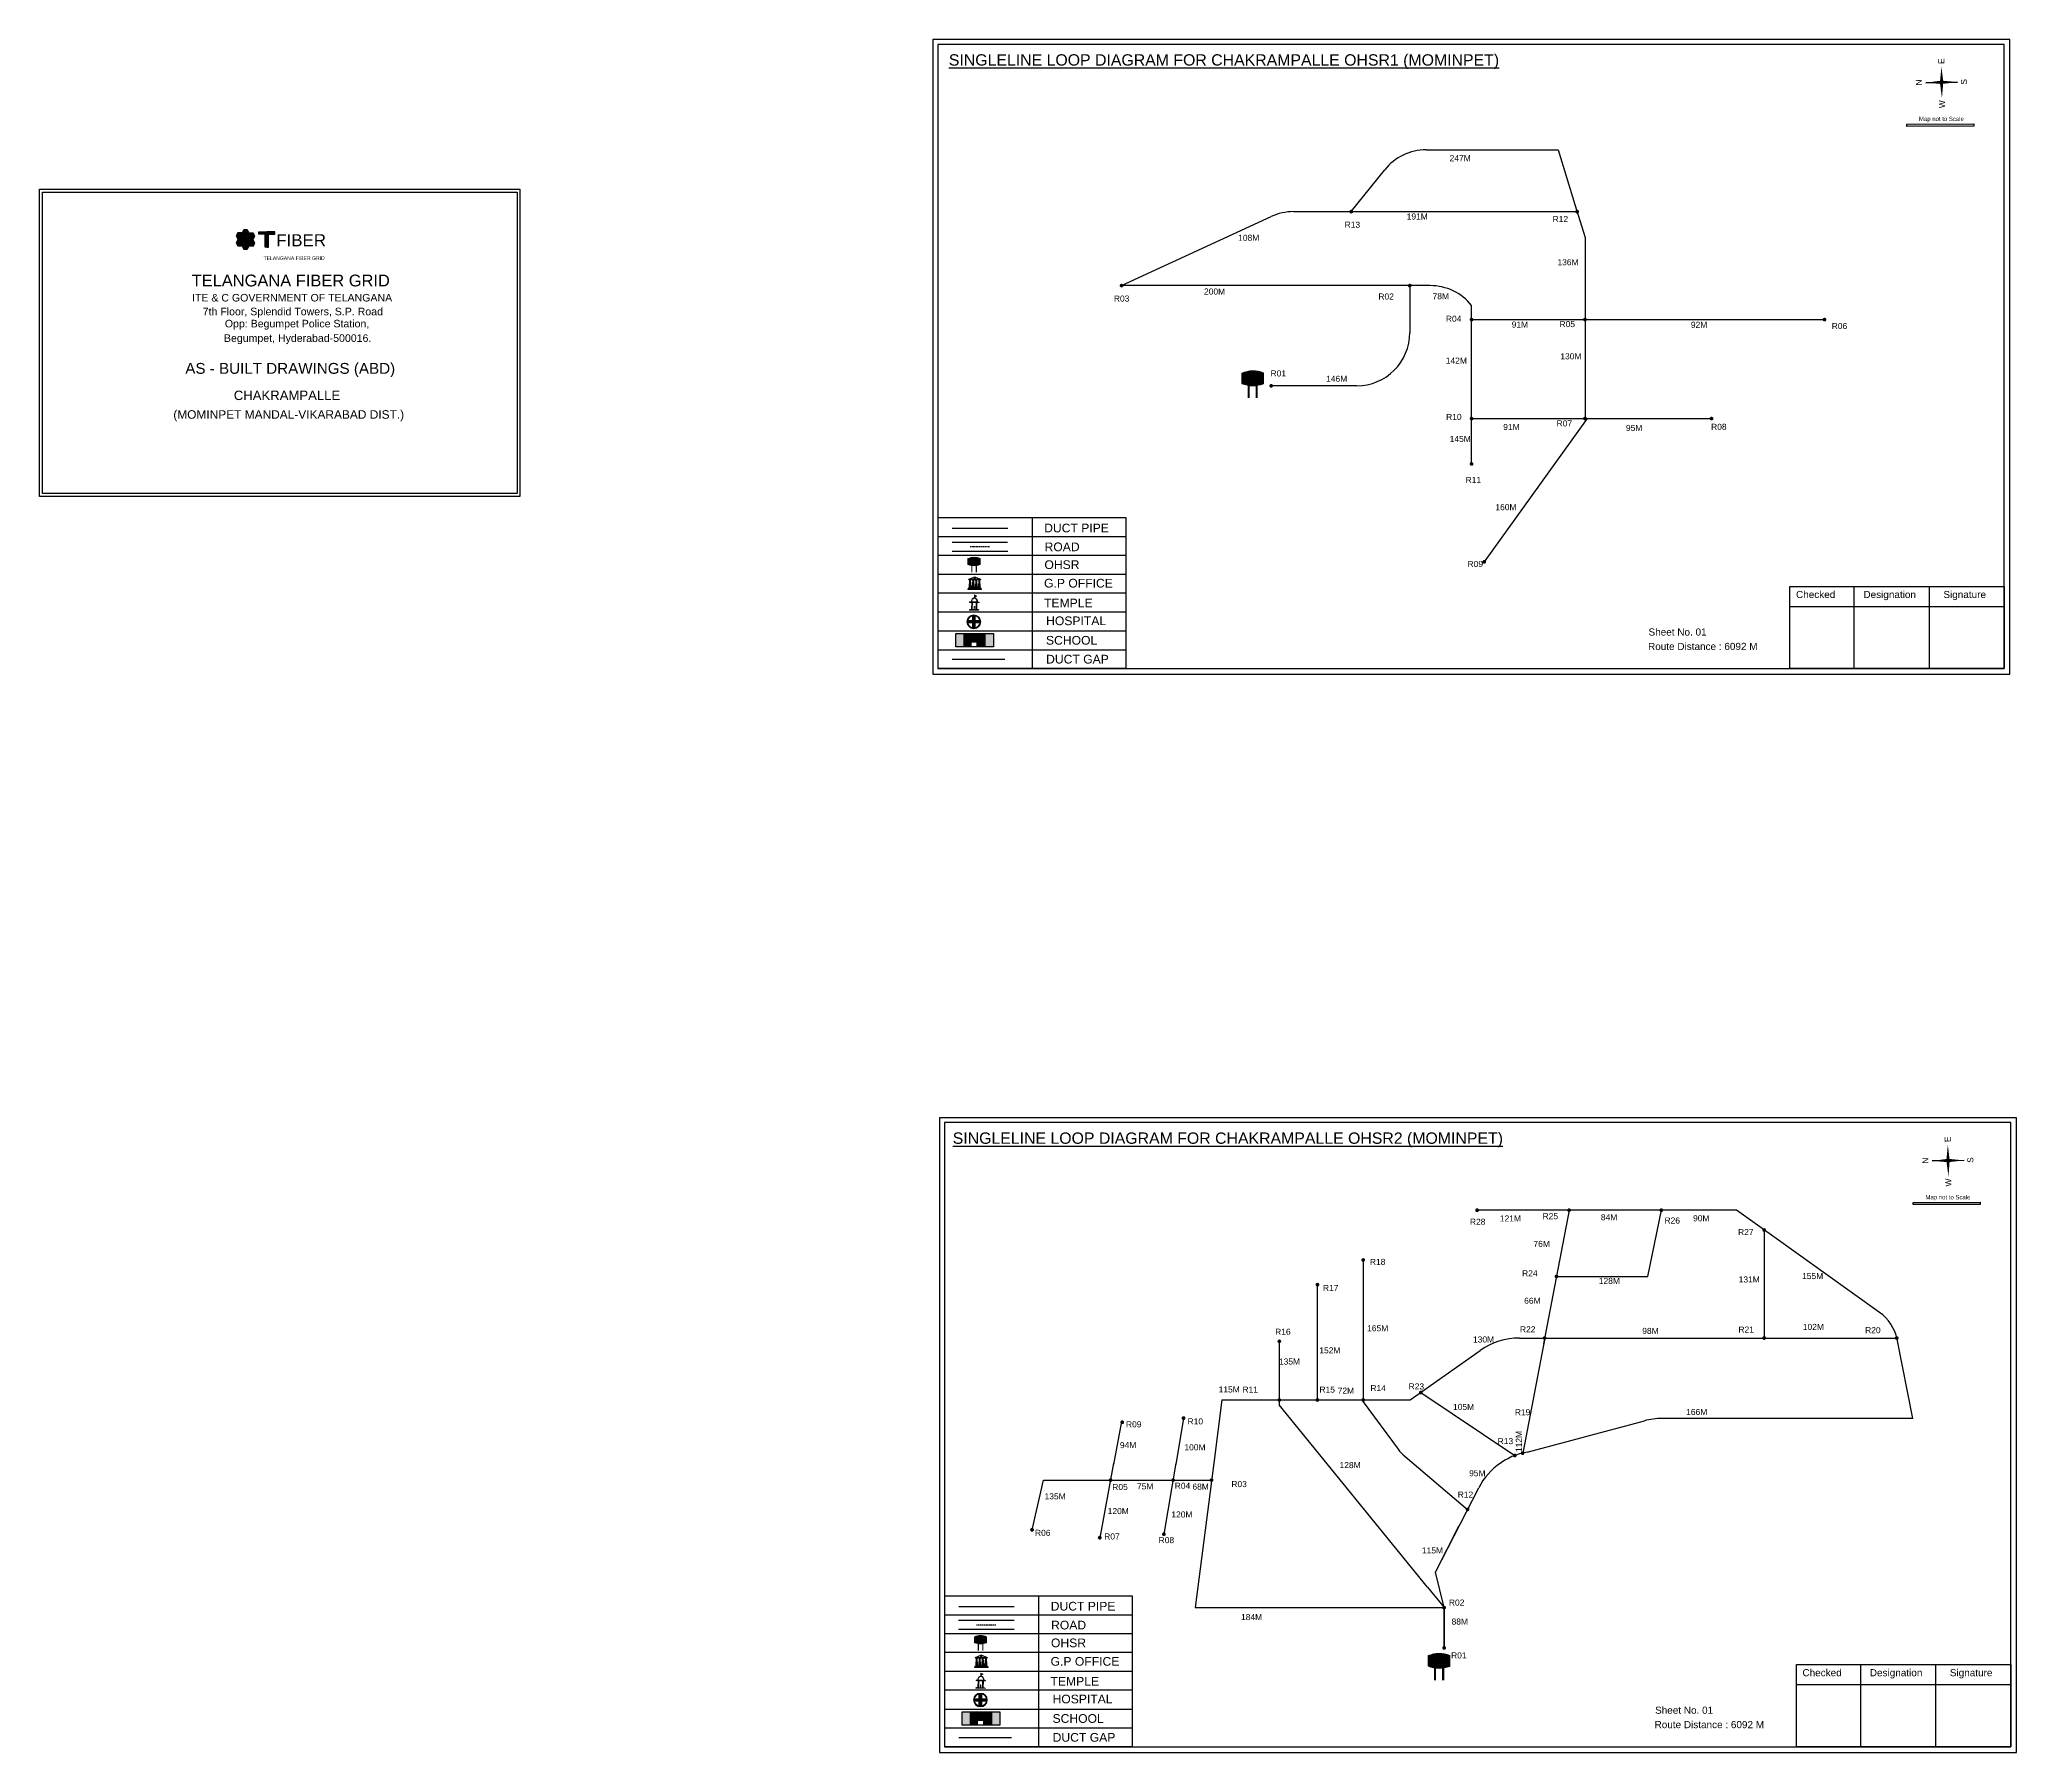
# Model space of a CAD drawing. Header units: inches. Extents: x 664 to 10563, y 382 to 1817.
# Drawn here: x 664 to 2298, y 401 to 1817 of the extents above; entities that cross this region are included whole.
import ezdxf
from ezdxf.enums import TextEntityAlignment as Align

# ---------------------------------------------------------------- set-up
doc = ezdxf.new("R2010")
doc.units = ezdxf.units.IN
doc.header["$MEASUREMENT"] = 0
doc.linetypes.add('DASHEDX2', pattern=[1.5, 1, -0.5])
for name, color, linetype in [('Asbuilt_title', 7, 'Continuous'), ('LANDMARK', 7, 'Continuous'), ('OHT', 7, 'Continuous'), ('pipe', 5, 'Continuous'), ('ROW', 5, 'Continuous')]:
    doc.layers.add(name, color=color, linetype=linetype)
doc.styles.add('200', font='swisse.ttf')
doc.styles.get("Standard").update_dxf_attribs({"font": 'arial.ttf'})

# ---------------------------------------------------------------- blocks, each defined once
blk = doc.blocks.new('OHT')
at = {"linetype": 'Continuous', "lineweight": 0, "true_color": 0x0ffffc}
blk.add_hatch(color=4, dxfattribs=at).paths.add_polyline_path([(0.012, 1), (0, 1, 0.101323), (-0.4, 0.916), (-0.4, 0.525, 0.194075), (0.399, 0.521), (0.399, 0.921, 0.097877)])
at = {"color": 4, "linetype": 'Continuous', "lineweight": 0, "true_color": 0x0ffffc, "flags": 128}
for points in [[(-0.4, 0.525), (-0.4, 0.916)], [(0.399, 0.521), (0.399, 0.921)]]:
    blk.add_lwpolyline(points, dxfattribs=at)
at = {"color": 4, "linetype": 'Continuous', "lineweight": 0, "true_color": 0x0ffffc, "const_width": 0.075, "flags": 128}
for points in [[(-0.15, 0), (-0.15, 0.475)], [(0.15, 0), (0.15, 0.473)]]:
    blk.add_lwpolyline(points, dxfattribs=at)
at = {"color": 4, "linetype": 'Continuous', "lineweight": 0, "true_color": 0x0ffffc}
for centre, radius, start, end in [((0.006, -0.019), 1.019, 67.31091, 113.47108), ((0.004, 1.513), 1.068, 247.76824, 291.70073)]:
    blk.add_arc(centre, radius, start, end, dxfattribs=at)
blk = doc.blocks.new('Government_Office')
at = {"linetype": 'Continuous', "lineweight": 0, "true_color": 0xff0000}
for points in [[(-0.5, 0.05), (0.5, 0.05), (0.5, 0), (-0.5, 0)], [(-0.45, 0.08), (-0.45, 0.12), (0.45, 0.12), (0.45, 0.08)], [(-0.4, 0.14), (-0.4, 0.18), (0.4, 0.18), (0.4, 0.14)]]:
    blk.add_hatch(color=1, dxfattribs=at).paths.add_polyline_path(points)
h = blk.add_hatch(color=1, dxfattribs=at)
h.paths.add_polyline_path([(0.44, 0.72), (0.45, 0.75), (0, 0.93), (-0.45, 0.75), (-0.44, 0.72)])
h.paths.add_polyline_path([(0.36, 0.75), (-0.36, 0.75), (0, 0.9)], flags=16)
h.paths.add_polyline_path([(0, 0.78, -1), (0, 0.87, -1)], flags=0)
h = blk.add_hatch(color=1, dxfattribs=at)
edge = h.paths.add_edge_path()
edge.add_line((-0.27, 0.2), (-0.3, 0.68))
edge.add_line((-0.3, 0.68), (-0.29, 0.68))
edge.add_arc((-0.28, 0.69), 0.0176, 225.304, 441.5659)
edge.add_line((-0.28, 0.7), (-0.39, 0.7))
edge.add_arc((-0.39, 0.69), 0.0176, 98.4341, 314.696)
edge.add_line((-0.38, 0.68), (-0.37, 0.68))
edge.add_line((-0.37, 0.68), (-0.4, 0.2))
edge.add_line((-0.4, 0.2), (-0.27, 0.2))
h = blk.add_hatch(color=1, dxfattribs=at)
edge = h.paths.add_edge_path()
edge.add_line((-0.05, 0.2), (-0.07, 0.68))
edge.add_line((-0.07, 0.68), (-0.07, 0.68))
edge.add_arc((-0.05, 0.69), 0.0176, 225.304, 441.5659)
edge.add_line((-0.05, 0.7), (-0.17, 0.7))
edge.add_arc((-0.17, 0.69), 0.0176, 98.4341, 314.696)
edge.add_line((-0.16, 0.68), (-0.15, 0.68))
edge.add_line((-0.15, 0.68), (-0.18, 0.2))
edge.add_line((-0.18, 0.2), (-0.05, 0.2))
h = blk.add_hatch(color=1, dxfattribs=at)
edge = h.paths.add_edge_path()
edge.add_arc((0, 0.83), 0.0467, 90, 270)
edge.add_arc((0, 0.83), 0.0467, 270, 450)
h = blk.add_hatch(color=1, dxfattribs=at)
edge = h.paths.add_edge_path()
edge.add_line((0.18, 0.2), (0.15, 0.68))
edge.add_line((0.15, 0.68), (0.16, 0.68))
edge.add_arc((0.17, 0.69), 0.0176, 225.304, 441.5659)
edge.add_line((0.17, 0.7), (0.05, 0.7))
edge.add_arc((0.05, 0.69), 0.0176, 98.4341, 314.696)
edge.add_line((0.07, 0.68), (0.07, 0.68))
edge.add_line((0.07, 0.68), (0.05, 0.2))
edge.add_line((0.05, 0.2), (0.18, 0.2))
h = blk.add_hatch(color=1, dxfattribs=at)
edge = h.paths.add_edge_path()
edge.add_line((0.4, 0.2), (0.37, 0.68))
edge.add_line((0.37, 0.68), (0.38, 0.68))
edge.add_arc((0.39, 0.69), 0.0176, 225.304, 441.5659)
edge.add_line((0.4, 0.7), (0.28, 0.7))
edge.add_arc((0.28, 0.69), 0.0176, 98.4341, 314.696)
edge.add_line((0.29, 0.68), (0.3, 0.68))
edge.add_line((0.3, 0.68), (0.27, 0.2))
edge.add_line((0.27, 0.2), (0.4, 0.2))
at = {"color": 1, "linetype": 'Continuous', "lineweight": 0, "true_color": 0xff0000, "flags": 128}
for points in [[(-0.5, 0.05), (0.5, 0.05), (0.5, 0), (-0.5, 0)], [(-0.45, 0.75), (-0.44, 0.72), (0.44, 0.72), (0.45, 0.75), (0, 0.93)], [(-0.45, 0.08), (-0.45, 0.12), (0.45, 0.12), (0.45, 0.08)], [(-0.4, 0.14), (-0.4, 0.18), (0.4, 0.18), (0.4, 0.14)], [(-0.36, 0.75), (0.36, 0.75), (0, 0.9)]]:
    blk.add_lwpolyline(points, close=True, dxfattribs=at)
for points in [[(-0.27, 0.2), (-0.3, 0.68), (-0.29, 0.68, 1.379694), (-0.28, 0.7), (-0.39, 0.7, 1.379694), (-0.38, 0.68), (-0.37, 0.68), (-0.4, 0.2)], [(-0.05, 0.2), (-0.07, 0.68), (-0.07, 0.68, 1.379694), (-0.05, 0.7), (-0.17, 0.7, 1.379694), (-0.16, 0.68), (-0.15, 0.68), (-0.18, 0.2)], [(0, 0.87, 1), (0, 0.78, 1)], [(0.18, 0.2), (0.15, 0.68), (0.16, 0.68, 1.379694), (0.17, 0.7), (0.05, 0.7, 1.379694), (0.07, 0.68), (0.07, 0.68), (0.05, 0.2)], [(0.4, 0.2), (0.37, 0.68), (0.38, 0.68, 1.379694), (0.4, 0.7), (0.28, 0.7, 1.379694), (0.29, 0.68), (0.3, 0.68), (0.27, 0.2)]]:
    blk.add_lwpolyline(points, format="xyb", close=True, dxfattribs=at)
blk = doc.blocks.new('Temple')
at = {"linetype": 'Continuous', "lineweight": 0, "true_color": 0xff0000}
h = blk.add_hatch(color=1, dxfattribs=at)
edge = h.paths.add_edge_path()
edge.add_line((0.17, 0.49), (0.22, 0.49))
edge.add_line((0.22, 0.49), (0.22, 0.5))
edge.add_line((0.22, 0.5), (0.31, 0.5))
edge.add_line((0.31, 0.5), (0.31, 0.53))
edge.add_line((0.31, 0.53), (0.26, 0.53))
edge.add_line((0.26, 0.53), (0.26, 0.54))
edge.add_line((0.26, 0.54), (0.2, 0.54))
edge.add_spline(control_points=[(0.2, 0.54), (0.2, 0.59), (0.19, 0.64), (0.14, 0.74), (0.09, 0.79), (0.03, 0.8), (0.02, 0.81), (0.01, 0.81)], knot_values=[4.712389, 4.712389, 4.712389, 4.712389, 5.278166, 5.278166, 6.117402, 6.117402, 6.223801, 6.223801, 6.223801, 6.223801], degree=3, periodic=0)
edge.add_line((0.01, 0.81), (0.01, 0.79))
edge.add_line((0.01, 0.79), (-0.01, 0.79))
edge.add_line((-0.01, 0.79), (-0.01, 0.81))
edge.add_spline(control_points=[(-0.01, 0.81), (-0.05, 0.8), (-0.1, 0.78), (-0.17, 0.7), (-0.2, 0.63), (-0.2, 0.55), (-0.2, 0.55), (-0.2, 0.54)], knot_values=[6.343965, 6.343965, 6.343965, 6.343965, 6.956638, 6.956638, 7.795874, 7.795874, 7.853982, 7.853982, 7.853982, 7.853982], degree=3, periodic=0)
edge.add_line((-0.2, 0.54), (-0.26, 0.54))
edge.add_line((-0.26, 0.54), (-0.26, 0.53))
edge.add_line((-0.26, 0.53), (-0.31, 0.53))
edge.add_line((-0.31, 0.53), (-0.31, 0.5))
edge.add_line((-0.31, 0.5), (-0.22, 0.5))
edge.add_line((-0.22, 0.5), (-0.22, 0.49))
edge.add_line((-0.22, 0.49), (-0.17, 0.49))
edge.add_line((-0.17, 0.49), (-0.17, 0.07))
edge.add_arc((-0.2, 0.07), 0.03, -90, 0, ccw=False)
edge.add_line((-0.2, 0.04), (-0.26, 0.04))
edge.add_line((-0.26, 0.04), (-0.26, 0.03))
edge.add_line((-0.26, 0.03), (-0.31, 0.03))
edge.add_line((-0.31, 0.03), (-0.31, 0))
edge.add_line((-0.31, 0), (0.31, 0))
edge.add_line((0.31, 0), (0.31, 0.03))
edge.add_line((0.31, 0.03), (0.26, 0.03))
edge.add_line((0.26, 0.03), (0.26, 0.04))
edge.add_line((0.26, 0.04), (0.2, 0.04))
edge.add_arc((0.2, 0.07), 0.03, 180, 270, ccw=False)
edge.add_line((0.17, 0.07), (0.17, 0.49))
h.paths.add_polyline_path([(0.12, 0.07, -0.414214), (0.1, 0.04), (0.05, 0.04), (0.05, 0.03), (-0.05, 0.03), (-0.05, 0.04), (-0.1, 0.04, -0.414214), (-0.12, 0.07), (-0.12, 0.5), (0.12, 0.5)], flags=16)
edge = h.paths.add_edge_path(flags=16)
edge.add_ellipse((0, 0.54), major_axis=(0, 0.242), ratio=0.722808, start_angle=270, end_angle=450, ccw=False)
edge.add_line((0.17, 0.54), (-0.17, 0.54))
h.paths.add_polyline_path([(0.01, 0.23), (0.01, 0.07), (-0.01, 0.07), (-0.01, 0.23)], flags=0)
at = {"linetype": 'Continuous', "lineweight": 0, "true_color": 0xe66000}
blk.add_hatch(color=32, dxfattribs=at).paths.add_polyline_path([(-0.01, 1), (0.15, 0.93), (0, 0.85)])
at = {"linetype": 'Continuous', "lineweight": 0, "true_color": 0xff0000}
h = blk.add_hatch(color=1, dxfattribs=at)
edge = h.paths.add_edge_path()
edge.add_line((0.01, 0.86), (0, 0.85))
edge.add_line((0, 0.85), (0, 0.93))
edge.add_line((0, 0.93), (-0.01, 0.93))
edge.add_line((-0.01, 0.93), (-0.01, 0.81))
edge.add_spline(control_points=[(-0.01, 0.81), (0, 0.81), (0, 0.81), (0.01, 0.81)], knot_values=[6.223801, 6.223801, 6.223801, 6.223801, 6.343965, 6.343965, 6.343965, 6.343965], degree=3, periodic=0)
edge.add_line((0.01, 0.81), (0.01, 0.86))
h = blk.add_hatch(color=1, dxfattribs=at)
edge = h.paths.add_edge_path()
edge.add_line((0.01, 0.79), (0.01, 0.81))
edge.add_spline(control_points=[(0.01, 0.81), (0, 0.81), (0, 0.81), (-0.01, 0.81)], knot_values=[6.223801, 6.223801, 6.223801, 6.223801, 6.343965, 6.343965, 6.343965, 6.343965], degree=3, periodic=0)
edge.add_line((-0.01, 0.81), (-0.01, 0.79))
edge.add_line((-0.01, 0.79), (0.01, 0.79))
at = {"color": 1, "linetype": 'Continuous', "lineweight": 0, "true_color": 0xff0000, "flags": 128}
blk.add_lwpolyline([(0.2, 0.54), (0.26, 0.54), (0.26, 0.53), (0.31, 0.53), (0.31, 0.5), (0.22, 0.5), (0.22, 0.49), (0.17, 0.49), (0.17, 0.07, 0.414214), (0.2, 0.04), (0.26, 0.04), (0.26, 0.03), (0.31, 0.03), (0.31, 0), (-0.31, 0), (-0.31, 0.03), (-0.26, 0.03), (-0.26, 0.04), (-0.2, 0.04, 0.414214), (-0.17, 0.07), (-0.17, 0.49), (-0.22, 0.49), (-0.22, 0.5), (-0.31, 0.5), (-0.31, 0.53), (-0.26, 0.53), (-0.26, 0.54), (-0.2, 0.54)], format="xyb", dxfattribs=at)
blk.add_lwpolyline([(-0.17, 0.54), (0.17, 0.54)], dxfattribs=at)
blk.add_lwpolyline([(0.12, 0.5), (0.12, 0.07, -0.414214), (0.1, 0.04), (0.05, 0.04), (0.05, 0.03), (-0.05, 0.03), (-0.05, 0.04), (-0.1, 0.04, -0.414214), (-0.12, 0.07), (-0.12, 0.5)], format="xyb", close=True, dxfattribs=at)
at = {"color": 32, "linetype": 'Continuous', "lineweight": 0, "true_color": 0xe66000, "flags": 128}
blk.add_lwpolyline([(-0.01, 1), (0.15, 0.93), (0, 0.85), (-0.01, 1)], dxfattribs=at)
at = {"color": 1, "linetype": 'Continuous', "lineweight": 0, "true_color": 0xff0000, "flags": 128}
for points in [[(0.01, 0.93), (-0.01, 0.93), (-0.01, 0.79), (0.01, 0.79)], [(0.01, 0.23), (-0.01, 0.23), (-0.01, 0.07), (0.01, 0.07)]]:
    blk.add_lwpolyline(points, close=True, dxfattribs=at)
at = {"color": 1, "linetype": 'Continuous', "lineweight": 0, "true_color": 0xff0000}
blk.add_ellipse((0, 0.54), major_axis=(0, 0.242), ratio=0.722808, start_param=4.712389, end_param=7.853982, dxfattribs=at)
blk.add_open_spline([(0.2, 0.54), (0.2, 0.59), (0.19, 0.64), (0.14, 0.74), (0.09, 0.79), (-0.02, 0.82), (-0.08, 0.79), (-0.17, 0.7), (-0.2, 0.63), (-0.2, 0.55), (-0.2, 0.55), (-0.2, 0.54)], degree=3, knots=[4.712389, 4.712389, 4.712389, 4.712389, 5.278166, 5.278166, 6.117402, 6.117402, 6.956638, 6.956638, 7.795874, 7.795874, 7.853982, 7.853982, 7.853982, 7.853982], dxfattribs=at)
blk = doc.blocks.new('*U7')
at = {"color": 0, "linetype": 'DASHEDX2', "transparency": 16777216}
blk.add_line((-8.2, 0), (8, 0), dxfattribs=at)
blk = doc.blocks.new('Hospital')
at = {"linetype": 'Continuous', "lineweight": 0, "true_color": 0x000000}
h = blk.add_hatch(color=18, dxfattribs=at)
h.paths.add_polyline_path([(-0.5, 0, 1), (0.5, 0, 1)])
h.paths.add_polyline_path([(0.45, 0, -1), (-0.45, 0, -1)], flags=16)
at = {"linetype": 'Continuous', "true_color": 0xff0000}
blk.add_hatch(color=1, dxfattribs=at).paths.add_polyline_path([(-0.39, 0.08), (-0.08, 0.08), (-0.08, 0.39), (0.08, 0.39), (0.08, 0.08), (0.39, 0.08), (0.39, -0.08), (0.08, -0.08), (0.08, -0.39), (-0.08, -0.39), (-0.08, -0.08), (-0.39, -0.08)])
at = {"color": 1, "linetype": 'Continuous', "true_color": 0xff0000, "flags": 128}
blk.add_lwpolyline([(-0.39, 0.08), (-0.08, 0.08), (-0.08, 0.39), (0.08, 0.39), (0.08, 0.08), (0.39, 0.08), (0.39, -0.08), (0.08, -0.08), (0.08, -0.39), (-0.08, -0.39), (-0.08, -0.08), (-0.39, -0.08)], close=True, dxfattribs=at)
at = {"color": 18, "linetype": 'Continuous', "lineweight": 0, "true_color": 0x000000}
for radius in [0.5, 0.446]:
    blk.add_circle((0, 0), radius, dxfattribs=at)
blk = doc.blocks.new('*U8')
at = {"color": 0, "linetype": 'DASHEDX2', "transparency": 16777216}
blk.add_line((-8.2, 0), (8, 0), dxfattribs=at)

msp = doc.modelspace()

# ---------------------------------------------------------------- hatches: boundary and pattern name
at = {"true_color": 0x0093dd}
h = msp.add_hatch(color=142, dxfattribs=at)
h.dxf.hatch_style = 1
h.paths.add_polyline_path([(2207.2, 1746.7), (2207.2, 1744.8), (2262.7, 1744.9), (2262.7, 1746.8)])
at = {"ltscale": 0.5}
h = msp.add_hatch(color=5, dxfattribs=at)
h.dxf.hatch_style = 1
h.paths.add_polyline_path([(1749.6, 1674.3, 1), (1746.5, 1674.3, 1)])
h = msp.add_hatch(color=5, dxfattribs=at)
h.dxf.hatch_style = 1
h.paths.add_polyline_path([(1936.4, 1674.3, 1), (1933.2, 1674.3, 1)])
h = msp.add_hatch(color=256)
h.set_gradient(color1=(102, 0, 204), color2=(102, 0, 204), tint=1)
h.paths.add_polyline_path([(835.7, 1648.8), (837.1, 1651.3), (835.7, 1653.8), (832.8, 1653.8), (831.4, 1651.3), (832.8, 1648.8)])
h.paths.add_polyline_path([(835.7, 1654.3), (837.1, 1656.8), (835.7, 1659.3), (832.8, 1659.3), (831.4, 1656.8), (832.8, 1654.3)])
h.paths.add_polyline_path([(826.5, 1654.3), (827.9, 1651.8), (830.8, 1651.8), (832.2, 1654.3), (830.8, 1656.8), (827.9, 1656.8)])
h.paths.add_polyline_path([(827.9, 1646.1), (830.8, 1646.1), (832.2, 1648.6), (830.8, 1651.1), (827.9, 1651.1), (826.5, 1648.6)])
h.paths.add_polyline_path([(831.4, 1645.7), (832.8, 1643.2), (835.7, 1643.2), (837.1, 1645.7), (835.7, 1648.2), (832.8, 1648.2)])
h.paths.add_polyline_path([(837.7, 1646), (840.6, 1645.9), (842, 1648.4), (840.6, 1650.9), (837.7, 1650.9), (836.2, 1648.4)])
h.paths.add_polyline_path([(840.6, 1656.5), (837.7, 1656.5), (836.2, 1654.1), (837.7, 1651.6), (840.6, 1651.6), (842, 1654)])
h = msp.add_hatch(color=256)
h.set_gradient(color1=(102, 0, 204), color2=(102, 0, 204), tint=1)
h.paths.add_polyline_path([(853.1, 1655.6), (858.3, 1655.6), (858.3, 1657.7), (851.8, 1657.7), (845.2, 1657.7), (845.2, 1655.6), (850.5, 1655.6), (850.5, 1645.1), (851.8, 1645.1), (853.1, 1645.1)])
h = msp.add_hatch(color=5, dxfattribs=at)
h.dxf.hatch_style = 1
h.paths.add_polyline_path([(1559.8, 1613.2, 1), (1556.7, 1613.2, 1)])
h = msp.add_hatch(color=5, dxfattribs=at)
h.dxf.hatch_style = 1
h.paths.add_polyline_path([(1798, 1613.2, 1), (1794.9, 1613.2, 1)])
h = msp.add_hatch(color=5, dxfattribs=at)
h.dxf.hatch_style = 1
h.paths.add_polyline_path([(1849.1, 1585.1, 1), (1846, 1585.1, 1)])
h = msp.add_hatch(color=5, dxfattribs=at)
h.dxf.hatch_style = 1
h.paths.add_polyline_path([(1942.9, 1585.1, 1), (1939.7, 1585.1, 1)])
h = msp.add_hatch(color=5, dxfattribs=at)
h.dxf.hatch_style = 1
h.paths.add_polyline_path([(2140.8, 1585.1, 1), (2137.7, 1585.1, 1)])
h = msp.add_hatch(color=5, dxfattribs=at)
h.dxf.hatch_style = 1
h.paths.add_polyline_path([(1683.5, 1530.4, 1), (1680.4, 1530.4, 1)])
h = msp.add_hatch(color=5, dxfattribs=at)
h.dxf.hatch_style = 1
h.paths.add_polyline_path([(1849.1, 1503.3, 1), (1846, 1503.3, 1)])
h = msp.add_hatch(color=5, dxfattribs=at)
h.dxf.hatch_style = 1
h.paths.add_polyline_path([(1942.9, 1503.3, 1), (1939.7, 1503.3, 1)])
h = msp.add_hatch(color=5, dxfattribs=at)
h.dxf.hatch_style = 1
h.paths.add_polyline_path([(2047.4, 1503.3, 1), (2044.3, 1503.3, 1)])
h = msp.add_hatch(color=5, dxfattribs=at)
h.dxf.hatch_style = 1
h.paths.add_polyline_path([(1849.1, 1465.8, 1), (1846, 1465.8, 1)])
h = msp.add_hatch(color=5, dxfattribs=at)
h.dxf.hatch_style = 1
h.paths.add_polyline_path([(1859.5, 1384.9, 1), (1856.4, 1384.9, 1)])
at = {"true_color": 0xc8c92d}
h = msp.add_hatch(color=52, dxfattribs=at)
h.dxf.hatch_style = 1
h.paths.add_polyline_path([(1427.4, 1325.7), (1421.2, 1325.7), (1421.2, 1314.6), (1427.4, 1314.6)])
h.paths.add_polyline_path([(1452.2, 1325.7), (1446, 1325.7), (1446, 1314.6), (1452.2, 1314.6)])
at = {"true_color": 0x293189}
h = msp.add_hatch(color=177, dxfattribs=at)
h.dxf.hatch_style = 1
h.paths.add_polyline_path([(1446, 1325.7), (1427.4, 1325.7), (1427.4, 1314.6), (1434.4, 1314.6), (1434.4, 1318.3), (1438.2, 1318.3), (1438.2, 1314.6), (1446, 1314.6)])
h.paths.add_polyline_path([(1430, 1323.3), (1428.6, 1323.3), (1428.6, 1324.5), (1430, 1324.5)], flags=16)
h.paths.add_polyline_path([(1442.9, 1323.3), (1442.9, 1324.5), (1444.3, 1324.5), (1444.3, 1323.3)], flags=16)
at = {"ltscale": 0.5}
h = msp.add_hatch(color=5, dxfattribs=at)
h.dxf.hatch_style = 1
h.paths.add_polyline_path([(1853.7, 849.1, 1), (1850.5, 849.1, 1)])
h = msp.add_hatch(color=5, dxfattribs=at)
h.dxf.hatch_style = 1
h.paths.add_polyline_path([(1929.7, 849.1, 1), (1926.6, 849.1, 1)])
h = msp.add_hatch(color=5, dxfattribs=at)
h.dxf.hatch_style = 1
h.paths.add_polyline_path([(2005.9, 849.1, 1), (2002.8, 849.1, 1)])
at = {"true_color": 0x0093dd}
h = msp.add_hatch(color=142, dxfattribs=at)
h.dxf.hatch_style = 1
h.paths.add_polyline_path([(2212.5, 855.6), (2212.5, 853.8), (2268, 853.9), (2268, 855.8)])
at = {"ltscale": 0.5}
h = msp.add_hatch(color=5, dxfattribs=at)
h.dxf.hatch_style = 1
h.paths.add_polyline_path([(2090.9, 832.8, 1), (2087.8, 832.8, 1)])
h = msp.add_hatch(color=5, dxfattribs=at)
h.dxf.hatch_style = 1
h.paths.add_polyline_path([(1759.5, 808, 1), (1756.4, 808, 1)])
h = msp.add_hatch(color=5, dxfattribs=at)
h.dxf.hatch_style = 1
h.paths.add_polyline_path([(1721.7, 787.6, 1), (1718.6, 787.6, 1)])
h = msp.add_hatch(color=5, dxfattribs=at)
h.dxf.hatch_style = 1
h.paths.add_polyline_path([(1919.3, 794.4, 1), (1916.2, 794.4, 1)])
h = msp.add_hatch(color=5, dxfattribs=at)
h.dxf.hatch_style = 1
h.paths.add_polyline_path([(1690.2, 740.8, 1), (1687.1, 740.8, 1)])
h = msp.add_hatch(color=5, dxfattribs=at)
h.dxf.hatch_style = 1
h.paths.add_polyline_path([(1909.5, 743.5, 1), (1906.4, 743.5, 1)])
h = msp.add_hatch(color=5, dxfattribs=at)
h.dxf.hatch_style = 1
h.paths.add_polyline_path([(2090.9, 743.5, 1), (2087.8, 743.5, 1)])
h = msp.add_hatch(color=5, dxfattribs=at)
h.dxf.hatch_style = 1
h.paths.add_polyline_path([(2200.5, 743.5, 1), (2197.4, 743.5, 1)])
h = msp.add_hatch(color=5, dxfattribs=at)
h.dxf.hatch_style = 1
h.paths.add_polyline_path([(1690.2, 692.3, 1), (1687.1, 692.3, 1)])
h = msp.add_hatch(color=5, dxfattribs=at)
h.dxf.hatch_style = 1
h.paths.add_polyline_path([(1721.7, 692.3, 1), (1718.6, 692.3, 1)])
h = msp.add_hatch(color=5, dxfattribs=at)
h.dxf.hatch_style = 1
h.paths.add_polyline_path([(1759.5, 692.3, 1), (1756.4, 692.3, 1)])
h = msp.add_hatch(color=5, dxfattribs=at)
h.dxf.hatch_style = 1
h.paths.add_polyline_path([(1807.2, 698.5, 1), (1804.1, 698.5, 1)])
h = msp.add_hatch(color=5, dxfattribs=at)
h.dxf.hatch_style = 1
h.paths.add_polyline_path([(1560.4, 673.9, 1), (1557.3, 673.9, 1)])
h = msp.add_hatch(color=5, dxfattribs=at)
h.dxf.hatch_style = 1
h.paths.add_polyline_path([(1611.1, 677.3, 1), (1607.9, 677.3, 1)])
h = msp.add_hatch(color=5, dxfattribs=at)
h.dxf.hatch_style = 1
h.paths.add_polyline_path([(1884.8, 646.4, 1), (1881.6, 646.4, 1)])
h = msp.add_hatch(color=5, dxfattribs=at)
h.dxf.hatch_style = 1
h.paths.add_polyline_path([(1891.3, 648.4, 1), (1888.2, 648.4, 1)])
h = msp.add_hatch(color=5, dxfattribs=at)
h.dxf.hatch_style = 1
h.paths.add_polyline_path([(1550.7, 626.1, 1), (1547.6, 626.1, 1)])
h = msp.add_hatch(color=5, dxfattribs=at)
h.dxf.hatch_style = 1
h.paths.add_polyline_path([(1602.4, 626.1, 1), (1599.3, 626.1, 1)])
h = msp.add_hatch(color=5, dxfattribs=at)
h.dxf.hatch_style = 1
h.paths.add_polyline_path([(1634.2, 626.1, 1), (1631.1, 626.1, 1)])
h = msp.add_hatch(color=5, dxfattribs=at)
h.dxf.hatch_style = 1
h.paths.add_polyline_path([(1845.8, 601.9, 1), (1842.7, 601.9, 1)])
h = msp.add_hatch(color=5, dxfattribs=at)
h.dxf.hatch_style = 1
h.paths.add_polyline_path([(1485.9, 585, 1), (1482.7, 585, 1)])
h = msp.add_hatch(color=5, dxfattribs=at)
h.dxf.hatch_style = 1
h.paths.add_polyline_path([(1541.8, 578.5, 1), (1538.6, 578.5, 1)])
h = msp.add_hatch(color=5, dxfattribs=at)
h.dxf.hatch_style = 1
h.paths.add_polyline_path([(1594.8, 581.4, 1), (1591.7, 581.4, 1)])
h = msp.add_hatch(color=5, dxfattribs=at)
h.dxf.hatch_style = 1
h.paths.add_polyline_path([(1826.4, 520.7, 1), (1823.3, 520.7, 1)])
h = msp.add_hatch(color=5, dxfattribs=at)
h.dxf.hatch_style = 1
h.paths.add_polyline_path([(1826.4, 487.4, 1), (1823.3, 487.4, 1)])
at = {"true_color": 0xc8c92d}
h = msp.add_hatch(color=52, dxfattribs=at)
h.dxf.hatch_style = 1
h.paths.add_polyline_path([(1432.7, 434.7), (1426.5, 434.7), (1426.5, 423.6), (1432.7, 423.6)])
h.paths.add_polyline_path([(1457.6, 434.7), (1451.4, 434.7), (1451.4, 423.6), (1457.6, 423.6)])
at = {"true_color": 0x293189}
h = msp.add_hatch(color=177, dxfattribs=at)
h.dxf.hatch_style = 1
h.paths.add_polyline_path([(1451.4, 434.7), (1432.7, 434.7), (1432.7, 423.6), (1439.7, 423.6), (1439.7, 427.3), (1443.6, 427.3), (1443.6, 423.6), (1451.4, 423.6)])
h.paths.add_polyline_path([(1435.4, 432.2), (1434, 432.2), (1434, 433.5), (1435.4, 433.5)], flags=16)
h.paths.add_polyline_path([(1448.2, 432.2), (1448.2, 433.5), (1449.6, 433.5), (1449.6, 432.2)], flags=16)

# ---------------------------------------------------------------- linework, layer by layer
for p, q in [((2249.2, 1781.4), (2222.9, 1780.9)), ((2222.9, 1780.9), (2249.2, 1781.4)), ((2249.2, 1781.4), (2222.9, 1780.9)), ((2236.1, 1781.1), (2249.2, 1781.4)), ((845.2, 1655.6), (845.2, 1657.7)), ((845.2, 1657.7), (851.8, 1657.7)), ((850.5, 1655.6), (845.2, 1655.6)), ((850.5, 1645.1), (850.5, 1655.6)), ((858.3, 1657.7), (851.8, 1657.7)), ((853.1, 1645.1), (853.1, 1655.6)), ((853.1, 1655.6), (858.3, 1655.6)), ((858.3, 1655.6), (858.3, 1657.7)), ((851.8, 1645.1), (850.5, 1645.1)), ((853.1, 1645.1), (851.8, 1645.1)), ((851.8, 1645.1), (853.1, 1645.1)), ((1406.5, 1421.2), (1406.5, 1297.9)), ((1562, 1405.6), (1406.5, 1405.6)), ((1484.3, 1421.2), (1484.3, 1296.7)), ((1562, 1390.1), (1406.5, 1390.1)), ((1418.2, 1401.3), (1464, 1401.3)), ((1418.2, 1393.8), (1464.3, 1393.8)), ((1562, 1374.5), (1406.5, 1374.5)), ((1562, 1358.9), (1406.5, 1358.9)), ((1562, 1343.4), (1406.5, 1343.4)), ((1406.5, 1327.8), (1562, 1327.8)), ((1406.5, 1312.3), (1562, 1312.3)), ((1406.5, 1297.9), (1406.5, 1296.7)), ((1406.5, 1297.7), (1406.5, 1296.7)), ((1562, 1296.7), (1406.5, 1296.7)), ((2254.6, 890.3), (2228.3, 889.9)), ((1411.9, 530.1), (1411.9, 405.7)), ((1489.6, 530.1), (1489.6, 405.7)), ((1567.4, 514.6), (1411.9, 514.6)), ((1423.5, 510.3), (1469.4, 510.3)), ((1567.4, 499), (1411.9, 499)), ((1423.5, 502.8), (1469.6, 502.8)), ((1567.4, 483.5), (1411.9, 483.5)), ((1567.4, 467.9), (1411.9, 467.9)), ((1567.4, 452.4), (1411.9, 452.4)), ((1411.9, 436.8), (1567.4, 436.8)), ((1411.9, 421.3), (1567.4, 421.3)), ((1411.9, 406.7), (1411.9, 405.7)), ((1567.4, 405.7), (1411.9, 405.7))]:
    msp.add_line(p, q)
at = {"color": 1}
for p, q in [((2222.9, 1780.9), (2236.1, 1781.1)), ((2228.3, 889.9), (2241.4, 890.1))]:
    msp.add_line(p, q, dxfattribs=at)
at = {"color": 242, "true_color": 0xcd2027}
for p, q in [((2163.6, 1364.6), (2163.6, 1296.7)), ((2225.8, 1364.6), (2225.8, 1296.7)), ((2110.6, 1348.1), (2287.8, 1348.1)), ((2168.9, 473.6), (2168.9, 405.7)), ((2231.1, 473.6), (2231.1, 405.7)), ((2116, 457.1), (2293.2, 457.1))]:
    msp.add_line(p, q, dxfattribs=at)
at = {"color": 5}
msp.add_line((1720.1, 692.3), (1720.1, 787.6), dxfattribs=at)
for points in [[(1402.4, 1816.5), (1402.4, 1292), (2292.5, 1292), (2292.5, 1816.5)], [(1406.5, 1812.5), (1406.5, 1296.7), (2287.8, 1296.7), (2287.8, 1812.5)], [(827.9, 1651.8), (830.8, 1651.8), (832.2, 1654.3), (830.8, 1656.8), (827.9, 1656.8), (826.5, 1654.3)], [(827.9, 1646.1), (830.8, 1646.1), (832.2, 1648.6), (830.8, 1651.1), (827.9, 1651.1), (826.5, 1648.6)], [(832.8, 1654.3), (835.7, 1654.3), (837.1, 1656.8), (835.7, 1659.3), (832.8, 1659.3), (831.4, 1656.8)], [(832.8, 1648.8), (835.7, 1648.8), (837.1, 1651.3), (835.7, 1653.8), (832.8, 1653.8), (831.4, 1651.3)], [(837.7, 1651.6), (840.6, 1651.6), (842, 1654), (840.6, 1656.5), (837.7, 1656.5), (836.2, 1654.1)], [(837.7, 1646), (840.6, 1645.9), (842, 1648.4), (840.6, 1650.9), (837.7, 1650.9), (836.2, 1648.4)], [(832.8, 1643.2), (835.7, 1643.2), (837.1, 1645.7), (835.7, 1648.2), (832.8, 1648.2), (831.4, 1645.7)], [(1452.3, 1325.7), (1452.3, 1314.6), (1421.2, 1314.6), (1421.2, 1325.7)], [(1430, 1324.5), (1430, 1323.3), (1428.6, 1323.3), (1428.6, 1324.5)], [(1442.9, 1323.3), (1442.9, 1324.5), (1444.3, 1324.5), (1444.3, 1323.3)], [(1407.7, 925.5), (1407.7, 401), (2297.9, 401), (2297.9, 925.5)], [(1411.9, 921.5), (1411.9, 405.7), (2293.2, 405.7), (2293.2, 921.5)], [(1457.6, 434.7), (1457.6, 423.6), (1426.5, 423.6), (1426.5, 434.7)], [(1435.4, 433.5), (1435.4, 432.2), (1434, 432.2), (1434, 433.5)], [(1448.2, 432.2), (1448.2, 433.5), (1449.6, 433.5), (1449.6, 432.2)]]:
    msp.add_lwpolyline(points, close=True)
at = {"color": 142, "true_color": 0x0093dd}
for points in [[(2262.7, 1744.9), (2207.2, 1744.8), (2207.2, 1746.7), (2262.7, 1746.8), (2262.7, 1744.9)], [(2268, 853.9), (2212.5, 853.8), (2212.5, 855.6), (2268, 855.8), (2268, 853.9)]]:
    msp.add_lwpolyline(points, dxfattribs=at)
for points in [[(1562, 1296.7), (1562, 1421.2), (1406.5, 1421.2)], [(1433, 1314.6), (1433, 1318.7), (1439.6, 1318.7), (1439.6, 1314.6)], [(1567.4, 405.7), (1567.4, 530.1), (1411.9, 530.1)], [(1438.4, 423.6), (1438.4, 427.7), (1444.9, 427.7), (1444.9, 423.6)]]:
    msp.add_lwpolyline(points)
at = {"color": 242, "true_color": 0xcd2027}
for points in [[(2287.8, 1296.7), (2110.6, 1296.7), (2110.6, 1364.6), (2287.8, 1364.6)], [(2293.2, 405.7), (2116, 405.7), (2116, 473.6), (2293.2, 473.6)]]:
    msp.add_lwpolyline(points, close=True, dxfattribs=at)
at = {"color": 1}
for points in [[(2236.1, 1779.8), (2236.1, 1782.6), (2222.9, 1780.9)], [(2236.1, 1779.8), (2236.1, 1782.6), (2222.9, 1780.9)], [(2241.5, 888.8), (2241.4, 891.6), (2228.3, 889.9)]]:
    msp.add_solid(points, dxfattribs=at)
for points in [[(2237.4, 1781.2), (2234.6, 1781.1), (2235.9, 1794.3)], [(2237.4, 1781.2), (2234.6, 1781.1), (2235.9, 1794.3)], [(2237.4, 1781.2), (2234.6, 1781.1), (2236.3, 1768)], [(2237.4, 1781.2), (2234.6, 1781.1), (2236.3, 1768)], [(2236.1, 1779.8), (2236.1, 1782.6), (2249.2, 1781.4)], [(2236.1, 1779.8), (2236.1, 1782.6), (2249.2, 1781.4)], [(2242.7, 890.2), (2239.9, 890.1), (2241.2, 903.3)], [(2242.7, 890.2), (2239.9, 890.1), (2241.7, 877)], [(2241.5, 888.8), (2241.4, 891.6), (2254.6, 890.3)]]:
    msp.add_solid(points)
at = {"layer": 'Asbuilt_title'}
for points in [[(664, 1438.9), (664, 1693), (1061, 1693), (1061, 1438.9)], [(666.5, 1441.4), (666.5, 1690.5), (1058.6, 1690.5), (1058.6, 1441.4)]]:
    msp.add_lwpolyline(points, close=True, dxfattribs=at)
at = {"layer": 'OHT', "color": 5}
for p, q in [((1418.3, 1412.7), (1464.2, 1412.7)), ((1423.7, 521.7), (1469.6, 521.7))]:
    msp.add_line(p, q, dxfattribs=at)
at = {"layer": 'OHT', "color": 1}
for p, q in [((1418.3, 1304.5), (1461.9, 1304.5)), ((1423.7, 413.5), (1467.3, 413.5))]:
    msp.add_line(p, q, dxfattribs=at)
at = {"layer": 'pipe'}
for p, q in [((1810.1, 1725.4), (1919.2, 1725.4)), ((1919.2, 1725.4), (1933, 1680.3)), ((1748, 1674.3), (1775.8, 1708.9)), ((1558.3, 1613.2), (1681.9, 1670.2)), ((1700.3, 1674.3), (1934.8, 1674.3)), ((1933, 1680.3), (1941.3, 1652.9)), ((1941.3, 1652.9), (1941.3, 1591.1)), ((1813.3, 1613.2), (1558.3, 1613.2)), ((1796.5, 1613.2), (1796.5, 1574.4)), ((1847.6, 1465.8), (1847.6, 1596.8)), ((1847.6, 1585.1), (1955.3, 1585.1)), ((1941.3, 1591.1), (1941.3, 1503.3)), ((1955.3, 1585.1), (2139.2, 1585.1)), ((1752.5, 1530.4), (1682, 1530.4)), ((1847.6, 1503.3), (1955.3, 1503.3)), ((1943, 1503.3), (1858, 1384.9)), ((1955.3, 1503.3), (2045.8, 1503.3)), ((1942.4, 849.1), (1852.1, 849.1)), ((1928.2, 849.1), (1907, 738.6)), ((2004.4, 849.1), (1942.4, 849.1)), ((1993.1, 794.4), (2004.4, 849.1)), ((2066.6, 849.1), (1999.5, 849.1)), ((2095.4, 828.6), (2066.6, 849.1)), ((2089.4, 832.8), (2089.4, 743.5)), ((2184.8, 764.7), (2095.4, 828.6)), ((1758, 808), (1758, 690.9)), ((1917.7, 794.4), (1993.1, 794.4)), ((1688.6, 740.8), (1688.6, 688.4)), ((1887.1, 743.5), (1912.9, 743.5)), ((1908, 743.5), (1889.8, 648.4)), ((1908, 743.5), (2103.4, 743.5)), ((2103.4, 743.5), (2199, 743.5)), ((2212.3, 677), (2199.2, 742.5)), ((1796.9, 692.3), (1854.7, 733.2)), ((1641.2, 692.3), (1634.4, 640.1)), ((1641.2, 692.3), (1682.6, 692.3)), ((1682.6, 692.3), (1714.1, 692.3)), ((1811.1, 537.6), (1688.6, 688.4)), ((1714.1, 692.3), (1744, 692.3)), ((1744, 692.3), (1796.9, 692.3)), ((1758, 690.9), (1786.8, 651.7)), ((1805.7, 698.5), (1883.2, 646.4)), ((1558.2, 674.4), (1551.5, 639)), ((1609.5, 677.3), (1603, 639.1)), ((1893.6, 649.2), (1990.5, 675.1)), ((2212.3, 677), (2004.9, 677)), ((1551.7, 640.1), (1540.2, 578.5)), ((1603.2, 640.1), (1593.2, 581.4)), ((1634.4, 640.1), (1619, 520.7)), ((1792.6, 645.5), (1844.2, 601.9)), ((1484.3, 585), (1493.6, 626.1)), ((1493.6, 626.1), (1549.1, 626.1)), ((1544.1, 626.1), (1600.8, 626.1)), ((1595.8, 626.1), (1632.6, 626.1)), ((1817.6, 550.1), (1853.4, 619.7)), ((1817.6, 550.1), (1837, 587.9)), ((1824.8, 520.7), (1817.6, 550.1)), ((1811.1, 537.6), (1824.8, 520.7)), ((1619, 520.7), (1824.8, 520.7)), ((1824.8, 520.7), (1824.8, 487.4)), ((1824.8, 487.4), (1824.8, 520.7))]:
    msp.add_line(p, q, dxfattribs=at)
for centre, radius, start, end in [((1810.1, 1681.4), 44, 90, 141.318), ((1700.3, 1630.3), 44, 90, 114.7578), ((1813.3, 1569.2), 44, 38.8768, 90), ((1752.5, 1574.4), 44, 270, 0), ((2163.9, 735.4), 36, 11.3185, 54.4834), ((1887.1, 687.5), 56, 90, 125.2902), ((2004.9, 621), 56, 90, 104.9564), ((1815.8, 673), 36, 216.3025, 229.875), ((1903.2, 594.1), 56, 124.6501, 152.7533), ((1903.2, 594.1), 56, 99.8283, 127.042)]:
    msp.add_arc(centre, radius, start, end, dxfattribs=at)

# ---------------------------------------------------------------- block references
at = {"linetype": 'DASHEDX2'}
for name, p in [('*U7', (1441.2, 1397.5)), ('*U8', (1446.5, 506.5))]:
    msp.add_blockref(name, p, dxfattribs=at)
at = {"layer": 'LANDMARK'}
for name, p, xscale, yscale, zscale in [('Government_Office', (1436.9, 1362.1), 11.32114773247135, 11.32114773247135, 11.32114773247135), ('Hospital', (1436.2, 1335.4), 11.41772014427468, 11.41772014427468, 11.41772014427468), ('Government_Office', (1442.3, 471.1), 11.32114773247135, 11.32114773247135, 11.32114773247135), ('Hospital', (1441.6, 444.4), 11.41772014427468, 11.41772014427468, 11.41772014427468)]:
    msp.add_blockref(name, p, dxfattribs=dict(at, xscale=xscale, yscale=yscale, zscale=zscale))
at = {"layer": 'LANDMARK', "xscale": 12.62452535729322, "yscale": 12.62452535729322, "zscale": 12.62452535729322, "rotation": 358.3713438591284}
for p in [(1436.4, 1345), (1441.7, 454)]:
    msp.add_blockref('Temple', p, dxfattribs=at)
at = {"layer": 'OHT'}
for p, xscale, yscale, zscale in [((1666.6, 1520.4), 22.41341502807723, 22.41341502807723, 22.41341502807723), ((1436.3, 1376.2), 12.45189723782068, 12.45189723782068, 12.45189723782068), ((1441.7, 485.2), 12.45189723782068, 12.45189723782068, 12.45189723782068), ((1820.7, 460.5), 22.41341502807723, 22.41341502807723, 22.41341502807723)]:
    msp.add_blockref('OHT', p, dxfattribs=dict(at, xscale=xscale, yscale=yscale, zscale=zscale))

# ---------------------------------------------------------------- texts
at = {"color": 242, "true_color": 0xcd2027}
for s, p in [('%%USINGLELINE LOOP DIAGRAM FOR CHAKRAMPALLE OHSR1 (MOMINPET)', (1415.5, 1795)), ('%%USINGLELINE LOOP DIAGRAM FOR CHAKRAMPALLE OHSR2 (MOMINPET)', (1418.7, 904))]:
    msp.add_text(s, height=9.375, dxfattribs=at).set_placement(p)
for s, height, rotation, p in [('E', 4.95, 91.0063, (2238.3, 1796.4)), ('N', 4.95, 91.0063, (2219.7, 1778.6)), ('S', 4.95, 91.0063, (2257, 1779.3)), ('W', 4.95, 91.0063, (2238.9, 1759.9)), ('E', 4.95, 91.0063, (2243.6, 905.4)), ('N', 4.95, 91.0063, (2225, 887.6)), ('S', 4.95, 91.0063, (2262.3, 888.3)), ('W', 4.95, 91.0063, (2244.2, 868.8)), ('112M', 5, 90, (1889.1, 649.3))]:
    msp.add_text(s, height=height, rotation=rotation).set_placement(p)
for s, height, p in [('Map not to Scale', 3.542, (2217.3, 1749.2)), ('247M', 5, (1829.4, 1716)), ('191M', 5, (1793.9, 1667.8)), ('R12', 5, (1914.5, 1665.7)), ('108M', 5, (1654.6, 1650.2)), ('R13', 5, (1742.6, 1661)), ('136M', 5, (1918.5, 1630)), ('R03', 5, (1551.9, 1600)), ('200M', 5, (1626.4, 1605.8)), ('R02', 5, (1770.5, 1601.7)), ('78M', 5, (1815.3, 1601.9)), ('R04', 5, (1826.3, 1583.3)), ('91M', 5, (1880.7, 1578.5)), ('R05', 5, (1920.2, 1578.9)), ('92M', 5, (2028.8, 1578.3)), ('R06', 5, (2145.2, 1577.3)), ('142M', 5, (1826.2, 1548.7)), ('130M', 5, (1920.9, 1552.3)), ('R01', 5, (1681.4, 1538.1)), ('146M', 5, (1727.3, 1533.7)), ('R10', 5, (1826.5, 1502.2)), ('145M', 5, (1829.4, 1484)), ('91M', 5, (1873.7, 1493.9)), ('R07', 5, (1917.8, 1496.8)), ('95M', 5, (1975.1, 1493.1)), ('R08', 5, (2045.5, 1494)), ('R11', 5, (1842.6, 1450.1)), ('160M', 5, (1867.2, 1427.6)), ('DUCT PIPE', 7.18, (1494.3, 1409.3)), ('ROAD ', 7.18, (1494.6, 1393.7)), ('OHSR', 7.18, (1494.5, 1379)), ('R09', 5, (1844.2, 1380.7)), ('G.P OFFICE', 7.18, (1494.2, 1363.7)), ('Checked', 5.89, (2115.7, 1355)), ('Designation', 5.886, (2171.4, 1355)), ('Signature', 5.89, (2237.5, 1355)), ('TEMPLE', 7.18, (1494.2, 1347.3)), ('HOSPITAL', 7.18, (1495.9, 1332.6)), ('SCHOOL', 7.18, (1495.8, 1316.5)), ('Sheet No. 01', 5.886, (1993.8, 1324)), ('DUCT GAP', 7.18, (1495.9, 1300.9)), ('Route Distance : 6092 M', 5.886, (1993.4, 1312.1)), ('Map not to Scale', 3.542, (2222.7, 858.1)), ('R28', 5, (1846.2, 837.1)), ('121M', 5, (1870.9, 839.8)), ('R25', 5, (1906.2, 841.7)), ('84M', 5, (1954.4, 840.8)), ('R26', 5, (2007, 838.1)), ('90M', 5, (2030.6, 840)), ('R27', 5, (2067.8, 828.6)), ('76M', 5, (1898.7, 818.8)), ('R18', 5, (1763.5, 803.9)), ('R17', 5, (1724.7, 782.4)), ('R24', 5, (1889.3, 794.5)), ('128M', 5, (1952.7, 788.2)), ('131M', 5, (2068.3, 789.4)), ('155M', 5, (2120.7, 792.2)), ('66M', 5, (1891, 771.8)), ('165M', 5, (1761.2, 749.1)), ('R22', 5, (1887.5, 748.2)), ('98M', 5, (1988.6, 746.9)), ('R21', 5, (2068.1, 748)), ('102M', 5, (2121.3, 750.2)), ('R20', 5, (2172.8, 747.5)), ('R16', 5, (1685.2, 746.2)), ('152M', 5, (1721.7, 730.8)), ('130M', 5, (1848.7, 739.8)), ('135M', 5, (1688.3, 721.6)), ('115M', 5, (1638.5, 698.5)), ('R11', 5, (1658.2, 698.4)), ('R15', 5, (1721.8, 698.4)), ('R14', 5, (1763.9, 699.6)), ('R23', 5, (1795.5, 701)), ('72M', 5, (1736.9, 697.5)), ('105M', 5, (1832.2, 684.1)), ('R09', 5, (1561.9, 669.7)), ('R10', 5, (1612.8, 672.1)), ('R19', 5, (1883.3, 679.7)), ('166M', 5, (2024.9, 679.9)), ('94M', 5, (1556.9, 652.5)), ('100M', 5, (1610.2, 650.7)), ('R13', 5, (1869.1, 655.8)), ('128M', 5, (1738.4, 636)), ('R05', 5, (1550.6, 617.9)), ('75M', 5, (1571, 618.4)), ('R04', 5, (1602.2, 618.9)), ('68M', 5, (1616.8, 618.2)), ('R03', 5, (1649, 620.3)), ('95M', 5, (1845.5, 629.3)), ('135M', 5, (1494.6, 610.2)), ('R12', 5, (1836.1, 611.6)), ('120M', 5, (1546.8, 598)), ('120M', 5, (1599.4, 595.2)), ('R06', 5, (1486.7, 580)), ('R07', 5, (1543.9, 577)), ('R08', 5, (1588.9, 574)), ('115M', 5, (1806.5, 565.5)), ('DUCT PIPE', 7.18, (1499.7, 518.3)), ('R02', 5, (1828.8, 522.4)), ('ROAD ', 7.18, (1500, 502.7)), ('184M', 5, (1657, 510.4)), ('88M', 5, (1831, 506.7)), ('OHSR', 7.18, (1499.9, 488)), ('G.P OFFICE', 7.18, (1499.6, 472.7)), ('R01', 5, (1830.6, 478.7)), ('TEMPLE', 7.18, (1499.5, 456.3)), ('Checked', 5.89, (2121, 464)), ('Designation', 5.886, (2176.7, 464)), ('Signature', 5.89, (2242.8, 464)), ('HOSPITAL', 7.18, (1501.2, 441.6)), ('SCHOOL', 7.18, (1501.2, 425.5)), ('Sheet No. 01', 5.886, (1999.2, 433)), ('Route Distance : 6092 M', 5.886, (1998.8, 421.1)), ('DUCT GAP', 7.18, (1501.3, 409.9))]:
    msp.add_text(s, height=height).set_placement(p)
at = {"color": 18, "true_color": 0x000000}
msp.add_text('FIBER', height=10, dxfattribs=at).set_placement((859.6, 1645.7))
at = {"color": 252, "true_color": 0x939598}
msp.add_text('TELANGANA FIBER GRID', height=3, dxfattribs=at).set_placement((849.1, 1634.4))
at = {"layer": 'ROW', "color": 5, "style": '200'}
for s, height, p in [(' TELANGANA FIBER GRID', 9.728, (869.7, 1617.4)), ('ITE & C GOVERNMENT OF TELANGANA', 6.25, (872.7, 1603.2)), ('7th Floor, Splendid Towers, S.P. Road', 6.25, (873.3, 1591.8)), ('Opp: Begumpet Police Station,', 6.25, (876.8, 1581.8)), ('Begumpet, Hyderabad-500016.', 6.25, (877.3, 1569.8))]:
    msp.add_text(s, height=height, dxfattribs=at).set_placement(p, align=Align.MIDDLE_CENTER)
at = {"layer": 'ROW', "color": 6, "style": '200'}
msp.add_text('AS - BUILT DRAWINGS (ABD) ', height=8.975, dxfattribs=at).set_placement((872.9, 1544.8), align=Align.MIDDLE_CENTER)
at = {"layer": 'ROW', "color": 1, "style": '200'}
for s, height, p in [('CHAKRAMPALLE', 7.762, (868.5, 1522.5)), ('(MOMINPET MANDAL-VIKARABAD DIST.)', 7.043, (869.9, 1506.7))]:
    msp.add_text(s, height=height, dxfattribs=at).set_placement(p, align=Align.MIDDLE_CENTER)

doc.saveas('drawing.dxf')
